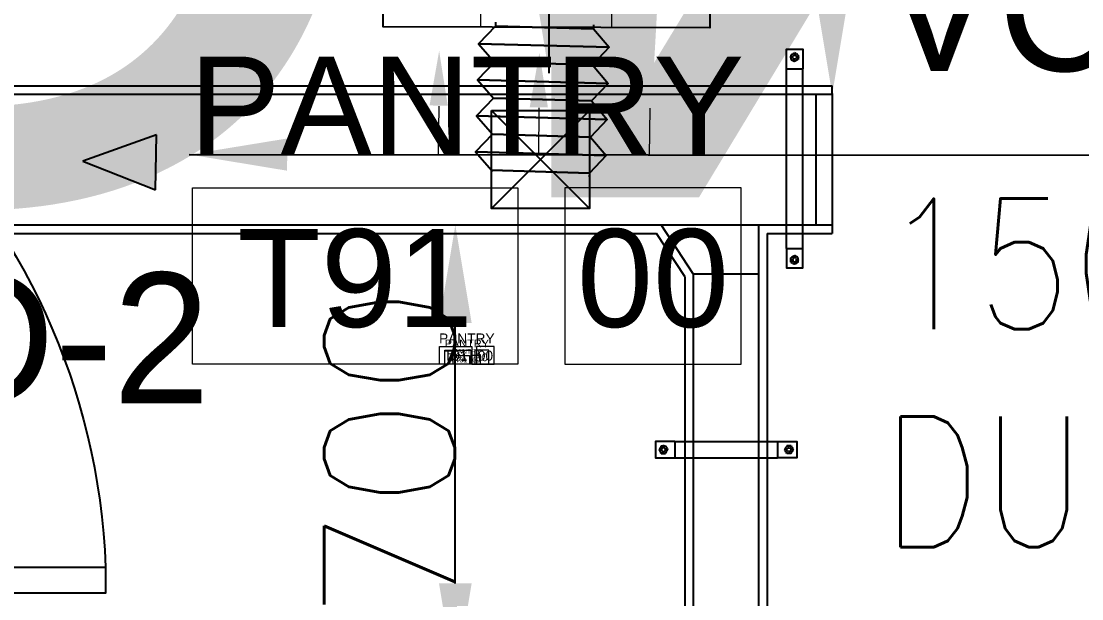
# Model space of a CAD drawing. Header units: millimetres. Extents: x -9226 to 166212, y -13 to 97274.
# Drawn here: x 40750 to 42373, y 65206 to 66090 of the extents above; entities that cross this region are included whole.
import ezdxf
from ezdxf.enums import TextEntityAlignment as Align

# ---------------------------------------------------------------- set-up
doc = ezdxf.new("R2010")
doc.units = ezdxf.units.MM
doc.linetypes.add('HIDDEN', pattern=[9.525, 6.35, -3.175])
doc.layers.get('0').update_dxf_attribs({"color": 8})
doc.layers.get('Defpoints').update_dxf_attribs({"color": 8})
for name, color, linetype in [('-EAD', 30, 'Continuous'), ('-TEXT', 7, 'Continuous'), ('1.INS', 8, 'Continuous'), ('1.support 2', 7, 'Continuous'), ('23491-XR-AR-2ND FLOOR PLAN$0$23491-XR-AR-TYP-FLOOR$0$A-ELC-DP', 8, 'Continuous'), ('23491-XR-AR-2ND FLOOR PLAN$0$23491-XR-AR-TYP-FLOOR$0$A-ELC-DP @ 2000', 8, 'Continuous'), ('EAD', 30, 'Continuous'), ('ETA-AC-SUPPORT', 25, 'Continuous'), ('HVAC-VOL-SPD-S01-M-01-0400 R-01$0$HVAC-VOL-SPD-S01-M-01-0400 R-01$0$000-VL-M-SAD ATD', 3, 'Continuous'), ('HVAC-VOL-SPD-S01-M-01-0400 R-01$0$HVAC-VOL-SPD-S01-M-01-0400 R-01$0$SLOTTED DIFFUSER', 171, 'Continuous'), ('VCD SHE', 7, 'Continuous')]:
    doc.layers.add(name, color=color, linetype=linetype)
for name, color, linetype, lineweight in [('1.TAGGING', 7, 'Continuous', 5), ('1.XREF', 8, 'Continuous', 9), ('23491-XR-AR-2ND FLOOR PLAN$0$23491-XR-AR-TYP-FLOOR$0$A-Glaz-Sill', 8, 'Continuous', 5), ('23491-XR-AR-2ND FLOOR PLAN$0$A-FLOR-IDEN', 8, 'Continuous', 9), ('23491-XR-AR-2ND FLOOR PLAN$0$A-FLOR-IDEN @ 10', 8, 'Continuous', 9), ('23491-XR-AR-2ND FLOOR PLAN$0$A-FLOR-IDEN @ 100', 8, 'Continuous', 9), ('23491-XR-AR-2ND FLOOR PLAN$0$A-FLOR-IDEN @ 5', 8, 'Continuous', 9), ('23491-XR-AR-2ND FLOOR PLAN$0$A-FLOR-IDEN @ 8', 8, 'Continuous', 9), ('23491-XR-AR-2ND FLOOR PLAN$0$Zone-6_30May22$0$TYP$0$2B+G+19+R Typical Floor$0$A-DOOR', 8, 'Continuous', 25), ('A-ANNO-DIMS', 8, 'Continuous', 9), ('DLI', 7, 'Continuous', 5), ('HVAC-VOL-SPD-S01-M-01-0400 R-01$0$HVAC-VOL-SPD-S01-M-01-0400 R-01$0$000-VL-M-FLEXIBLE', 251, 'Continuous', 15), ('HVAC-VOL-SPD-S01-M-01-0400 R-01$0$HVAC-VOL-SPD-S01-M-01-0400 R-01$0$000-VL-M-RAD ATD', 150, 'Continuous', 20)]:
    doc.layers.add(name, color=color, linetype=linetype, lineweight=lineweight)
doc.styles.add('23491-XR-AR-2ND FLOOR PLAN$0$23491-XR-AR-TYP-FLOOR$0$SDC-TEXT-ARB', font='sdc-arb.shx')
doc.styles.add('23491-XR-AR-2ND FLOOR PLAN$0$SDC-TEXT_4_2', font='arial.ttf')
doc.styles.add('JSE', font='romans.shx', dxfattribs={"width": 0.85})
doc.styles.add('ROMANS', font='isocp.shx', dxfattribs={"width": 0.8})
doc.styles.add('SDC-TEXT-ARB', font='sdc-arb.shx', dxfattribs={"height": 0.5})
doc.styles.get("Standard").update_dxf_attribs({"font": 'romans.shx', "height": 200})
doc.dimstyles.new('ISO-25', dxfattribs={"dimtxt": 200, "dimasz": 150, "dimexe": 1.25, "dimexo": 0.625, "dimgap": 1, "dimtad": 1, "dimtoh": 1, "dimdec": 0, "dimrnd": 5, "dimtxsty": 'Standard', "dimcen": 2.5, "dimclrd": 256, "dimclre": 256, "dimclrt": 7, "dimadec": 0, "dimazin": 0, "dimtfac": 1, "dimtdec": 0, "dimtix": 1, "dimtmove": 2, "dimatfit": 3, "dimfxl": 1, "dimarcsym": 1})
doc.dimstyles.new('JSE', dxfattribs={"dimtxt": 50, "dimasz": 150, "dimexe": 0.18, "dimexo": 0.0625, "dimgap": 50, "dimtad": 0, "dimdec": 0, "dimrnd": 5, "dimzin": 0, "dimdsep": 46, "dimtxsty": 'ROMANS', "dimcen": 0.09, "dimclrd": 7, "dimclre": 7, "dimclrt": 7, "dimadec": 0, "dimazin": 0, "dimtfac": 1, "dimtdec": 0, "dimtofl": 0, "dimtmove": 0, "dimatfit": 3, "dimfxl": 1, "dimtolj": 1, "dimtzin": 0, "dimarcsym": 1})

# ---------------------------------------------------------------- blocks, each defined once
blk = doc.blocks.new('*U536')
at = {"layer": '23491-XR-AR-2ND FLOOR PLAN$0$Zone-6_30May22$0$TYP$0$2B+G+19+R Typical Floor$0$A-DOOR', "color": 8}
for p, q in [((1.065, 0), (0.035, 0)), ((1.05, -0.2), (0.05, -0.2))]:
    blk.add_line(p, q, dxfattribs=at)
blk.add_lwpolyline([(0.075, 0), (0.075, 1.0292), (0.035, 1.0292), (0.035, 0)], close=True, dxfattribs=at)
for points in [[(0.035, 0), (0, 0), (0, -0.2), (0.05, -0.2), (0.05, -0.04), (0.035, -0.04), (0.035, 0)], [(1.065, 0), (1.1, 0), (1.1, -0.2), (1.05, -0.2), (1.05, -0.04), (1.065, -0.04), (1.065, 0)]]:
    blk.add_lwpolyline(points, dxfattribs=at)
blk.add_arc((0.035, 0), 1.03, 0, 87.7744, dxfattribs=at)
blk = doc.blocks.new('*U722')
at = {"layer": '23491-XR-AR-2ND FLOOR PLAN$0$23491-XR-AR-TYP-FLOOR$0$A-ELC-DP @ 2000', "color": 8, "lineweight": 25, "insert": (129.2, 99.7), "char_height": 1442.988, "attachment_point": 1, "style": '23491-XR-AR-2ND FLOOR PLAN$0$23491-XR-AR-TYP-FLOOR$0$SDC-TEXT-ARB'}
blk.add_mtext_dynamic_manual_height_columns('{\\fArial|b0|i0|c0|p34;ONU}', width=1442.988, gutter_width=7214.9, heights=[0], dxfattribs=at)
blk = doc.blocks.new('23491-XR-AR-2ND FLOOR PLAN$0$23491-XR-AR-TYP-FLOOR$0$A$C81039be2')
at = {"layer": '23491-XR-AR-2ND FLOOR PLAN$0$23491-XR-AR-TYP-FLOOR$0$A-ELC-DP'}
blk.add_blockref('*U722', (0, 0), dxfattribs=at)
blk = doc.blocks.new('*U507')
at = {"color": 8, "linetype": 'ByBlock'}
for points in [[(1.3, 0), (-7, 0), (-7, 4.5), (1.3, 4.5)], [(2.5, 0), (7, 0), (7, 4.5), (2.5, 4.5)]]:
    blk.add_lwpolyline(points, close=True, dxfattribs=at)
at = {"color": 8, "linetype": 'ByBlock', "style": '23491-XR-AR-2ND FLOOR PLAN$0$SDC-TEXT_4_2'}
for tag, p in [('ROOM-NAME-2', (0, 9.95)), ('ROOM-NAME-1', (0, 6.6)), ('ROOM-NO.', (-2.85, 2.2)), ('ROOM-FINISH', (4.75, 2.2))]:
    blk.add_attdef(tag, text='', height=2.5, dxfattribs=at).set_placement(p, align=Align.MIDDLE_CENTER)
blk = doc.blocks.new('*U774')
at = {"layer": '23491-XR-AR-2ND FLOOR PLAN$0$A-FLOR-IDEN @ 10', "color": 8}
ref = blk.add_blockref('*U507', (41432.1, 65565.3), dxfattribs=dict(at, xscale=5.999999999999999, yscale=5.999999999999999, zscale=5.999999999999999))
ref.add_attrib('ROOM-NO.', 'T91', dxfattribs={"layer": '0', "color": 0, "linetype": 'ByBlock', "height": 15, "style": '23491-XR-AR-2ND FLOOR PLAN$0$SDC-TEXT_4_2'}).set_placement((41415, 65578.5), align=Align.MIDDLE_CENTER)
ref.add_attrib('ROOM-FINISH', '00', dxfattribs={"layer": '0', "color": 0, "linetype": 'ByBlock', "height": 15, "style": '23491-XR-AR-2ND FLOOR PLAN$0$SDC-TEXT_4_2'}).set_placement((41460.6, 65578.5), align=Align.MIDDLE_CENTER)
ref.add_attrib('ROOM-NAME-1', 'PANTRY', dxfattribs={"layer": '0', "color": 0, "linetype": 'ByBlock', "height": 15, "style": '23491-XR-AR-2ND FLOOR PLAN$0$SDC-TEXT_4_2'}).set_placement((41432.1, 65604.9), align=Align.MIDDLE_CENTER)
at = {"layer": '23491-XR-AR-2ND FLOOR PLAN$0$A-FLOR-IDEN @ 100', "color": 8}
ref = blk.add_blockref('*U507', (41432.1, 65565.3), dxfattribs=dict(at, xscale=60, yscale=60, zscale=60))
ref.add_attrib('ROOM-NO.', 'T91', dxfattribs={"layer": '0', "color": 0, "linetype": 'ByBlock', "height": 150, "style": '23491-XR-AR-2ND FLOOR PLAN$0$SDC-TEXT_4_2'}).set_placement((41261.1, 65697.3), align=Align.MIDDLE_CENTER)
ref.add_attrib('ROOM-FINISH', '00', dxfattribs={"layer": '0', "color": 0, "linetype": 'ByBlock', "height": 150, "style": '23491-XR-AR-2ND FLOOR PLAN$0$SDC-TEXT_4_2'}).set_placement((41717.1, 65697.3), align=Align.MIDDLE_CENTER)
ref.add_attrib('ROOM-NAME-1', 'PANTRY', dxfattribs={"layer": '0', "color": 0, "linetype": 'ByBlock', "height": 150, "style": '23491-XR-AR-2ND FLOOR PLAN$0$SDC-TEXT_4_2'}).set_placement((41432.1, 65961.3), align=Align.MIDDLE_CENTER)
at = {"layer": '23491-XR-AR-2ND FLOOR PLAN$0$A-FLOR-IDEN @ 5', "color": 8}
ref = blk.add_blockref('*U507', (41432.1, 65565.3), dxfattribs=dict(at, xscale=3, yscale=3, zscale=3))
ref.add_attrib('ROOM-NO.', 'T91', dxfattribs={"layer": '0', "color": 0, "linetype": 'ByBlock', "height": 7.5, "style": '23491-XR-AR-2ND FLOOR PLAN$0$SDC-TEXT_4_2'}).set_placement((41423.6, 65571.9), align=Align.MIDDLE_CENTER)
ref.add_attrib('ROOM-FINISH', '00', dxfattribs={"layer": '0', "color": 0, "linetype": 'ByBlock', "height": 7.5, "style": '23491-XR-AR-2ND FLOOR PLAN$0$SDC-TEXT_4_2'}).set_placement((41446.4, 65571.9), align=Align.MIDDLE_CENTER)
ref.add_attrib('ROOM-NAME-1', 'PANTRY', dxfattribs={"layer": '0', "color": 0, "linetype": 'ByBlock', "height": 7.5, "style": '23491-XR-AR-2ND FLOOR PLAN$0$SDC-TEXT_4_2'}).set_placement((41432.1, 65585.1), align=Align.MIDDLE_CENTER)
at = {"layer": '23491-XR-AR-2ND FLOOR PLAN$0$A-FLOR-IDEN @ 8', "color": 8}
ref = blk.add_blockref('*U507', (41432.1, 65565.3), dxfattribs=dict(at, xscale=4.8, yscale=4.8, zscale=4.8))
ref.add_attrib('ROOM-NO.', 'T91', dxfattribs={"layer": '0', "color": 0, "linetype": 'ByBlock', "height": 12, "style": '23491-XR-AR-2ND FLOOR PLAN$0$SDC-TEXT_4_2'}).set_placement((41418.4, 65575.9), align=Align.MIDDLE_CENTER)
ref.add_attrib('ROOM-FINISH', '00', dxfattribs={"layer": '0', "color": 0, "linetype": 'ByBlock', "height": 12, "style": '23491-XR-AR-2ND FLOOR PLAN$0$SDC-TEXT_4_2'}).set_placement((41454.9, 65575.9), align=Align.MIDDLE_CENTER)
ref.add_attrib('ROOM-NAME-1', 'PANTRY', dxfattribs={"layer": '0', "color": 0, "linetype": 'ByBlock', "height": 12, "style": '23491-XR-AR-2ND FLOOR PLAN$0$SDC-TEXT_4_2'}).set_placement((41432.1, 65597), align=Align.MIDDLE_CENTER)
blk = doc.blocks.new('23491-XR-AR-2ND FLOOR PLAN')
at = {"layer": '23491-XR-AR-2ND FLOOR PLAN$0$23491-XR-AR-TYP-FLOOR$0$A-Glaz-Sill', "color": 8, "lineweight": 25, "xscale": -1, "rotation": 359.9773642804463}
blk.add_blockref('23491-XR-AR-2ND FLOOR PLAN$0$23491-XR-AR-TYP-FLOOR$0$A$C81039be2', (44550, 67163.1, 0), dxfattribs=at)
at = {"layer": '23491-XR-AR-2ND FLOOR PLAN$0$A-FLOR-IDEN'}
blk.add_blockref('*U774', (0, 0), dxfattribs=at)
at = {"layer": '23491-XR-AR-2ND FLOOR PLAN$0$Zone-6_30May22$0$TYP$0$2B+G+19+R Typical Floor$0$A-DOOR', "color": 8, "xscale": -999.9999999999973, "yscale": 999.9999999999973, "zscale": 999.9999999999973, "rotation": 270}
blk.add_blockref('*U536', (39850, 65180), dxfattribs=at)
blk = doc.blocks.new('XREF')
at = {"layer": 'A-ANNO-DIMS', "color": 8}
blk.add_blockref('23491-XR-AR-2ND FLOOR PLAN', (0, 0), dxfattribs=at)
blk = doc.blocks.new('HVAC-VOL-SPD-S01-M-01-0400 R-01$0$HVAC-VOL-SPD-S01-M-01-0400 R-01$0$A$C2F9C6816')
blk.add_hatch(color=256).paths.add_polyline_path([(-198.8, -78.6), (-398.8, -153.6), (-198.8, -228.6)])
for p, q in [((-198.8, -78.6), (-398.8, -153.6)), ((-198.8, -228.6), (-198.8, -78.6)), ((-398.8, -153.6), (-198.8, -228.6))]:
    blk.add_line(p, q)
blk = doc.blocks.new('t')
at = {"layer": 'ETA-AC-SUPPORT', "color": 7, "linetype": 'HIDDEN', "ltscale": 0.3, "extrusion": (2.40653e-07, 5.25136e-08, 1)}
for p, q in [((4429.3, -9484.4, 0), (4379.3, -9484.4, 0)), ((4392.9, -9513, 0), (4404.3, -9506.4, 0)), ((4392.9, -9526.2, 0), (4392.9, -9513, 0)), ((4392.9, -9526.2, 0), (4404.3, -9532.9, 0)), ((4415.8, -9513, 0), (4404.3, -9506.4, 0)), ((4415.8, -9526.2, 0), (4404.3, -9532.9, 0)), ((4415.8, -9526.2, 0), (4415.8, -9513, 0))]:
    blk.add_line(p, q, dxfattribs=at)
at = {"layer": 'ETA-AC-SUPPORT', "color": 7, "linetype": 'Continuous', "ltscale": 0.3, "extrusion": (2.40653e-07, 5.25136e-08, 1), "elevation": 0}
blk.add_lwpolyline([(4429.3, -9484.4), (4429.3, -9543.9), (4379.3, -9543.9), (4379.3, -9484.4)], dxfattribs=at)
at = {"layer": 'ETA-AC-SUPPORT', "color": 7, "linetype": 'HIDDEN', "ltscale": 0.3, "extrusion": (2.40653e-07, 5.25136e-08, 1)}
for radius in [11.5, 6]:
    blk.add_circle((4404.3, -9519.6, 0), radius, dxfattribs=at)
blk = doc.blocks.new('*U554')
at = {"layer": 'ETA-AC-SUPPORT', "color": 7, "linetype": 'Continuous', "ltscale": 0.3, "extrusion": (2.40653e-07, 5.25136e-08, 1)}
for p, q in [((4404.3, -9357.5, 0), (4404.3, -9514.1, 0)), ((4429.3, -9357.5, 0), (4429.3, -9514.1, 0))]:
    blk.add_line(p, q, dxfattribs=at)
at = {"color": 7, "linetype": 'Continuous', "xscale": -0.5, "yscale": 0.5, "zscale": 0.5, "rotation": 180}
blk.add_blockref('t', (2214.7, -14099.7, 0), dxfattribs=at)
at = {"color": 7, "linetype": 'Continuous', "xscale": 0.5, "yscale": 0.5, "zscale": 0.5}
blk.add_blockref('t', (2214.7, -4771.9, 0), dxfattribs=at)
blk = doc.blocks.new('*U549')
at = {"layer": 'ETA-AC-SUPPORT', "color": 7, "linetype": 'Continuous', "ltscale": 0.3, "extrusion": (2.40653e-07, 5.25136e-08, 1)}
for p, q in [((4404.3, -9239.6, 0), (4404.3, -9514.1, 0)), ((4429.3, -9239.6, 0), (4429.3, -9514.1, 0))]:
    blk.add_line(p, q, dxfattribs=at)
at = {"color": 7, "linetype": 'Continuous', "xscale": -0.5, "yscale": 0.5, "zscale": 0.5, "rotation": 180}
blk.add_blockref('t', (2214.7, -13981.8, 0), dxfattribs=at)
at = {"color": 7, "linetype": 'Continuous', "xscale": 0.5, "yscale": 0.5, "zscale": 0.5}
blk.add_blockref('t', (2214.7, -4771.9, 0), dxfattribs=at)
blk = doc.blocks.new('*D480')
at = {"layer": 'Defpoints', "color": 0, "transparency": 16777216}
for p in [(41414.5, 65778.6, 0), (41414.5, 65778.6), (41414.5, 65080)]:
    blk.add_point(p, dxfattribs=at)
at = {"layer": 'VCD SHE', "lineweight": -2, "transparency": 16777216}
for p, q in [((41415.2, 65778.6), (41415.8, 65778.6)), ((41414.5, 65230), (41414.5, 65628.6)), ((41415.2, 65080), (41415.8, 65080))]:
    blk.add_line(p, q, dxfattribs=at)
at = {"layer": 'VCD SHE', "transparency": 16777216}
for points in [[(41389.5, 65628.6), (41439.5, 65628.6), (41414.5, 65778.6)], [(41389.5, 65230), (41439.5, 65230), (41414.5, 65080)]]:
    blk.add_solid(points, dxfattribs=at)
at = {"layer": 'VCD SHE', "color": 7, "transparency": 16777216, "insert": (41313.5, 65429.3), "char_height": 200, "attachment_point": 5, "rotation": 90}
blk.add_mtext('700', dxfattribs=at)
blk = doc.blocks.new('*D481')
at = {"layer": 'Defpoints', "color": 0, "transparency": 16777216}
for p in [(41991.4, 66879.4), (42350, 66879.4, 0), (41851.8, 65978.6, 0)]:
    blk.add_point(p, dxfattribs=at)
at = {"layer": 'VCD SHE', "lineweight": -2, "transparency": 16777216}
for p, q in [((42349.4, 66879.4), (41990.1, 66879.4)), ((41991.4, 66128.6), (41991.4, 66729.4)), ((41852.4, 65978.6), (41992.6, 65978.6))]:
    blk.add_line(p, q, dxfattribs=at)
at = {"layer": 'VCD SHE', "transparency": 16777216}
for points in [[(41966.4, 66729.4), (42016.4, 66729.4), (41991.4, 66879.4)], [(41966.4, 66128.6), (42016.4, 66128.6), (41991.4, 65978.6)]]:
    blk.add_solid(points, dxfattribs=at)
at = {"layer": 'VCD SHE', "color": 7, "transparency": 16777216, "insert": (41890.4, 66429), "char_height": 200, "attachment_point": 5, "rotation": 90}
blk.add_mtext('900', dxfattribs=at)
blk = doc.blocks.new('RGE')
at = {"layer": 'HVAC-VOL-SPD-S01-M-01-0400 R-01$0$HVAC-VOL-SPD-S01-M-01-0400 R-01$0$000-VL-M-FLEXIBLE', "color": 30, "linetype": 'ByBlock', "lineweight": -2, "extrusion": (1.67917e-07, -3.45697e-10, 1), "elevation": 0}
blk.add_lwpolyline([(233945.6, 241620), (233946, 241820), (233922.3, 241820), (233921.9, 241620)], close=True, dxfattribs=at)
at = {"layer": 'HVAC-VOL-SPD-S01-M-01-0400 R-01$0$HVAC-VOL-SPD-S01-M-01-0400 R-01$0$000-VL-M-RAD ATD', "color": 30, "extrusion": (-1.67917e-07, -3.45697e-10, 1)}
for p, q in [((234067.5, 241883.4, 0), (234140.4, 241883.6, 0)), ((234069, 241730.1, 0), (234141.9, 241730.2, 0)), ((234068.1, 241560.4, 0), (234141.1, 241560.5, 0))]:
    blk.add_line(p, q, dxfattribs=at)
for points in [[(234066.6, 241897.4, 0), (233983.1, 241883.3, 0), (234066.7, 241869.5, 0)], [(234068.1, 241744, 0), (233984.6, 241729.9, 0), (234068.1, 241716.2, 0)], [(234067.3, 241574.3, 0), (233983.8, 241560.2, 0), (234067.3, 241546.4, 0)]]:
    blk.add_solid(points, dxfattribs=at)
at = {"layer": 'HVAC-VOL-SPD-S01-M-01-0400 R-01$0$HVAC-VOL-SPD-S01-M-01-0400 R-01$0$000-VL-M-SAD ATD', "color": 30, "extrusion": (1.67917e-07, -3.45697e-10, 1), "elevation": 0}
blk.add_lwpolyline([(233746.8, 241969.5), (233744.6, 241469.5), (233944.6, 241469.1), (233946.8, 241969.1)], close=True, dxfattribs=at)
at = {"layer": 'HVAC-VOL-SPD-S01-M-01-0400 R-01$0$HVAC-VOL-SPD-S01-M-01-0400 R-01$0$SLOTTED DIFFUSER', "color": 30, "extrusion": (1.67917e-07, -3.45697e-10, 1), "elevation": 0}
blk.add_lwpolyline([(233789.3, 241969.4), (233787.1, 241469.4), (233902.1, 241469.2), (233904.3, 241969.2)], close=True, dxfattribs=at)
at = {"layer": 'HVAC-VOL-SPD-S01-M-01-0400 R-01$0$HVAC-VOL-SPD-S01-M-01-0400 R-01$0$SLOTTED DIFFUSER', "color": 30, "linetype": 'Continuous', "ltscale": 100, "extrusion": (1.67917e-07, -3.45697e-10, 1), "elevation": 0}
for points in [[(233807.8, 241969.4), (233805.6, 241469.4), (233883.6, 241469.2), (233885.8, 241969.2)], [(233837.8, 241969.3), (233835.6, 241469.3), (233815.6, 241469.3), (233817.8, 241969.3)], [(233855.8, 241969.3), (233853.6, 241469.3), (233873.6, 241469.2), (233875.8, 241969.2)]]:
    blk.add_lwpolyline(points, close=True, dxfattribs=at)

msp = doc.modelspace()

# ---------------------------------------------------------------- block references
at = {"layer": '1.XREF'}
msp.add_blockref('XREF', (0, 0), dxfattribs=at)

# ---------------------------------------------------------------- next in the draw order: linework, layer by layer
at = {"color": 1, "elevation": 0}
for points in [[(41476, 66088.8), (41475.9, 66082.8), (41625.8, 66078.7), (41650.1, 66050.4), (41450.1, 66055.9), (41474.3, 66027.7), (41624.3, 66023.5), (41648.6, 65995.2), (41448.5, 66000.8), (41472.8, 65972.5), (41622.7, 65968.3), (41647, 65940), (41447, 65945.6), (41471.3, 65917.3), (41621.2, 65913.1), (41645.5, 65884.9), (41445.5, 65890.4), (41469.7, 65862.1), (41619.7, 65858), (41619.5, 65852)], [(41626, 66084.7), (41625.8, 66078.7), (41475.9, 66082.8), (41450.1, 66055.9), (41650.1, 66050.4), (41624.3, 66023.5), (41474.3, 66027.7), (41448.5, 66000.8), (41648.6, 65995.2), (41622.7, 65968.3), (41472.8, 65972.5), (41447, 65945.6), (41647, 65940), (41621.2, 65913.1), (41471.3, 65917.3), (41445.5, 65890.4), (41645.5, 65884.9), (41619.7, 65858), (41469.7, 65862.1), (41469.6, 65856.1)]]:
    msp.add_lwpolyline(points, dxfattribs=at)
at = {"layer": '1.INS', "elevation": 0}
for points in [[(39532.1, 65991.6), (41991.4, 65991.6)], [(41991.4, 65978.6), (41991.4, 65991.6)], [(39558.4, 65765.6), (41722.5, 65765.6)], [(41765.8, 65699.7), (41722.5, 65765.6)], [(41891.8, 65765.6), (41891.8, 64757.9)], [(41891.8, 65765.6), (41991.4, 65765.6)], [(41991.4, 65778.6), (41991.4, 65765.6)], [(41765.8, 65699.7), (41765.8, 64757.9)]]:
    msp.add_lwpolyline(points, dxfattribs=at)
at = {"layer": 'EAD', "elevation": 0}
for points in [[(39532.1, 65978.6), (41991.4, 65978.6)], [(41966.4, 65978.6), (41966.4, 65778.6)], [(41991.4, 65978.6), (41991.4, 65778.6)], [(41469.9, 65953.9), (41619.9, 65803.9)], [(41619.9, 65953.9), (41469.9, 65803.9)], [(39553.1, 65778.6), (41991.4, 65778.6)], [(41778.8, 65703.6), (41729.5, 65778.6)], [(41878.8, 65778.6), (41878.8, 64757.9)], [(41778.8, 65703.6), (41778.8, 64757.9)], [(41778.8, 65703.6), (41878.8, 65703.6)]]:
    msp.add_lwpolyline(points, dxfattribs=at)
msp.add_lwpolyline([(41469.9, 65953.9), (41619.9, 65953.9), (41619.9, 65803.9), (41469.9, 65803.9)], close=True, dxfattribs=at)

# ---------------------------------------------------------------- next in the draw order: block references
at = {"layer": '-EAD', "extrusion": (-3.46539e-05, 6.16134e-06, 1), "xscale": 0.5613210269334018, "yscale": 0.5613210269334018, "zscale": 0.5613210269334018, "rotation": 359.1074912662139}
msp.add_blockref('HVAC-VOL-SPD-S01-M-01-0400 R-01$0$HVAC-VOL-SPD-S01-M-01-0400 R-01$0$A$C2F9C6816', (42685.6, 65671.3, 46640457), dxfattribs=at)
at = {"layer": '1.support 2', "linetype": 'ByBlock', "extrusion": (4.02055e-07, -3.5195e-05, 1), "xscale": 1.001591528757322, "yscale": 1.001591528757322, "zscale": 1.001591528757322, "rotation": 180}
msp.add_blockref('*U549', (46357.7, 56488.4, -2.3), dxfattribs=at)
at = {"layer": '1.support 2', "linetype": 'ByBlock', "extrusion": (-3.5195e-05, -4.02055e-07, 1), "xscale": 1.001591528757322, "yscale": 1.001591528757322, "zscale": 1.001591528757322, "rotation": 89.99999999918921}
msp.add_blockref('*U554', (32378.3, 61010.7, -1.5), dxfattribs=at)
at = {"layer": 'DLI', "xscale": -1, "rotation": 89.5734394329585}
msp.add_blockref('RGE', (285008.3, 298220.6, 0), dxfattribs=at)

# ---------------------------------------------------------------- next in the draw order: texts
at = {"layer": '-TEXT', "extrusion": (3.5195e-05, 4.02055e-07, 1), "insert": (42066.6, 65818.8, -8.7), "char_height": 200, "width": 2536.527, "attachment_point": 1, "text_direction": (1, 0, -3.5e-05), "style": 'JSE'}
msp.add_mtext('150 FLEX\\PDUCT', dxfattribs=at)
at = {"layer": 'VCD SHE', "style": 'SDC-TEXT-ARB'}
for s, p in [('VCD-3', (42066, 66014.3, -0.2)), ('FD-2', (40444.8, 65505.4, -0.2))]:
    msp.add_text(s, height=200, dxfattribs=at).set_placement(p)

# ---------------------------------------------------------------- next in the draw order: dimensions: what is measured, and where the dimension line sits
at = {"layer": 'VCD SHE'}
for base, p1, p2, picture, middle in [((41991.4, 66879.4), (41851.8, 65978.6, 0), (42350, 66879.4, 0), '*D481', (41890.4, 66429)), ((41414.5, 65778.6), (41414.5, 65080), (41414.5, 65778.6, 0), '*D480', (41313.5, 65429.3))]:
    dim = msp.add_linear_dim(base=base, p1=p1, p2=p2, angle=90, dimstyle='ISO-25', dxfattribs=at)
    dim.commit()
    dim.dimension.update_dxf_attribs({"geometry": picture, "text_midpoint": middle})

# ---------------------------------------------------------------- next in the draw order: leaders
at = {"layer": '1.INS'}
msp.add_leader([(41007.1, 65886.3, 0), (50500, 65878.6, 0)], dimstyle='JSE', override={"dimgap": 50, "dimtad": 0}, dxfattribs=at)
at = {"layer": '1.TAGGING'}
msp.add_leader([(41557.9, 66010.7, 0), (41557.9, 66567.1, 0), (45227.8, 66567.1, 0)], dimstyle='JSE', override={"dimgap": 50, "dimtad": 0}, dxfattribs=at)

doc.saveas('drawing.dxf')
